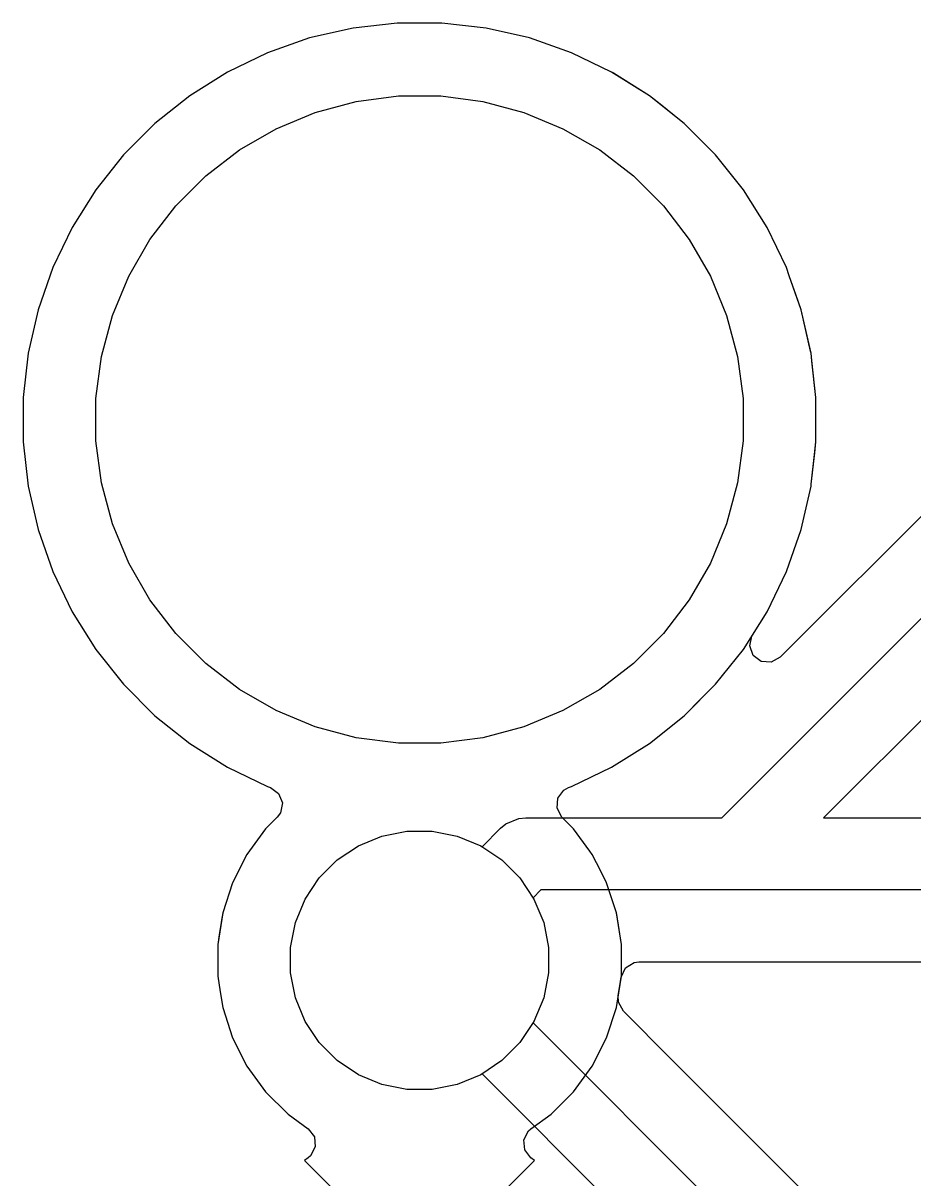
# Model space of a CAD drawing. Header units: inches. Extents: x 6.55 to 9.8, y -8.74 to -3.15.
# Drawn here: x 7.3937 to 7.637, y -8.14 to -7.8243 of the extents above; entities that cross this region are included whole.
import ezdxf

# ---------------------------------------------------------------- set-up
doc = ezdxf.new("R2010")
doc.units = ezdxf.units.IN
doc.header["$MEASUREMENT"] = 0
doc.layers.add('Edge.Cuts', color=254, linetype='CONTINUOUS', true_color=0xd0d2cd)

msp = doc.modelspace()

# ---------------------------------------------------------------- linework, layer by layer
at = {"layer": 'Edge.Cuts', "linetype": 'CONTINUOUS'}
for p, q in [((7.49588, -7.82433), (7.4838, -7.82569)), ((7.49588, -7.82433), (7.4838, -7.82569)), ((7.49588, -7.82433), (7.4838, -7.82569)), ((7.49588, -7.82433), (7.4838, -7.82569)), ((7.50805, -7.82433), (7.49588, -7.82433)), ((7.49588, -7.82433), (7.49588, -7.82433)), ((7.50805, -7.82433), (7.49588, -7.82433)), ((7.49588, -7.82433), (7.49588, -7.82433)), ((7.50805, -7.82433), (7.49588, -7.82433)), ((7.49588, -7.82433), (7.49588, -7.82433)), ((7.50805, -7.82433), (7.49588, -7.82433)), ((7.49588, -7.82433), (7.49588, -7.82433)), ((7.52013, -7.82569), (7.50805, -7.82433)), ((7.50805, -7.82433), (7.50805, -7.82433)), ((7.52013, -7.82569), (7.50805, -7.82433)), ((7.50805, -7.82433), (7.50805, -7.82433)), ((7.52013, -7.82569), (7.50805, -7.82433)), ((7.50805, -7.82433), (7.50805, -7.82433)), ((7.52013, -7.82569), (7.50805, -7.82433)), ((7.50805, -7.82433), (7.50805, -7.82433)), ((7.4838, -7.82569), (7.47194, -7.82839)), ((7.4838, -7.82569), (7.47194, -7.82839)), ((7.4838, -7.82569), (7.47194, -7.82839)), ((7.4838, -7.82569), (7.47194, -7.82839)), ((7.4838, -7.82569), (7.4838, -7.82569)), ((7.4838, -7.82569), (7.4838, -7.82569)), ((7.4838, -7.82569), (7.4838, -7.82569)), ((7.4838, -7.82569), (7.4838, -7.82569)), ((7.53199, -7.82839), (7.52013, -7.82569)), ((7.52013, -7.82569), (7.52013, -7.82569)), ((7.53199, -7.82839), (7.52013, -7.82569)), ((7.52013, -7.82569), (7.52013, -7.82569)), ((7.53199, -7.82839), (7.52013, -7.82569)), ((7.52013, -7.82569), (7.52013, -7.82569)), ((7.53199, -7.82839), (7.52013, -7.82569)), ((7.52013, -7.82569), (7.52013, -7.82569)), ((7.47194, -7.82839), (7.46046, -7.83241)), ((7.47194, -7.82839), (7.46046, -7.83241)), ((7.47194, -7.82839), (7.46046, -7.83241)), ((7.47194, -7.82839), (7.46046, -7.83241)), ((7.47194, -7.82839), (7.47194, -7.82839)), ((7.47194, -7.82839), (7.47194, -7.82839)), ((7.47194, -7.82839), (7.47194, -7.82839)), ((7.47194, -7.82839), (7.47194, -7.82839)), ((7.54347, -7.83241), (7.53199, -7.82839)), ((7.53199, -7.82839), (7.53199, -7.82839)), ((7.54347, -7.83241), (7.53199, -7.82839)), ((7.53199, -7.82839), (7.53199, -7.82839)), ((7.54347, -7.83241), (7.53199, -7.82839)), ((7.53199, -7.82839), (7.53199, -7.82839)), ((7.54347, -7.83241), (7.53199, -7.82839)), ((7.53199, -7.82839), (7.53199, -7.82839)), ((7.46046, -7.83241), (7.4495, -7.83769)), ((7.46046, -7.83241), (7.4495, -7.83769)), ((7.46046, -7.83241), (7.4495, -7.83769)), ((7.46046, -7.83241), (7.4495, -7.83769)), ((7.46046, -7.83241), (7.46046, -7.83241)), ((7.46046, -7.83241), (7.46046, -7.83241)), ((7.46046, -7.83241), (7.46046, -7.83241)), ((7.46046, -7.83241), (7.46046, -7.83241)), ((7.55443, -7.83769), (7.54347, -7.83241)), ((7.54347, -7.83241), (7.54347, -7.83241)), ((7.55443, -7.83769), (7.54347, -7.83241)), ((7.54347, -7.83241), (7.54347, -7.83241)), ((7.55443, -7.83769), (7.54347, -7.83241)), ((7.54347, -7.83241), (7.54347, -7.83241)), ((7.55443, -7.83769), (7.54347, -7.83241)), ((7.54347, -7.83241), (7.54347, -7.83241)), ((7.4495, -7.83769), (7.4392, -7.84416)), ((7.4495, -7.83769), (7.4392, -7.84416)), ((7.4495, -7.83769), (7.4392, -7.84416)), ((7.4495, -7.83769), (7.4392, -7.84416)), ((7.56473, -7.84416), (7.55443, -7.83769)), ((7.55443, -7.83769), (7.55443, -7.83769)), ((7.56473, -7.84416), (7.55443, -7.83769)), ((7.55443, -7.83769), (7.55443, -7.83769)), ((7.55478, -7.83791), (7.55443, -7.83769)), ((7.55497, -7.83802), (7.55443, -7.83769)), ((7.56473, -7.84416), (7.55478, -7.83791)), ((7.56473, -7.84416), (7.55497, -7.83802)), ((7.4392, -7.84416), (7.42969, -7.85174)), ((7.4392, -7.84416), (7.42969, -7.85174)), ((7.4392, -7.84416), (7.42969, -7.85174)), ((7.4392, -7.84416), (7.42969, -7.85174)), ((7.47349, -7.84873), (7.48468, -7.84573)), ((7.47349, -7.84873), (7.48468, -7.84573)), ((7.47349, -7.84873), (7.48468, -7.84573)), ((7.47349, -7.84873), (7.48468, -7.84573)), ((7.48468, -7.84573), (7.49617, -7.84422)), ((7.48468, -7.84573), (7.49617, -7.84422)), ((7.48468, -7.84573), (7.49617, -7.84422)), ((7.48468, -7.84573), (7.49617, -7.84422)), ((7.49617, -7.84422), (7.50776, -7.84422)), ((7.49617, -7.84422), (7.50776, -7.84422)), ((7.49617, -7.84422), (7.50776, -7.84422)), ((7.49617, -7.84422), (7.50776, -7.84422)), ((7.50776, -7.84422), (7.51925, -7.84573)), ((7.50776, -7.84422), (7.51925, -7.84573)), ((7.50776, -7.84422), (7.51925, -7.84573)), ((7.50776, -7.84422), (7.51925, -7.84573)), ((7.51925, -7.84573), (7.53044, -7.84873)), ((7.51925, -7.84573), (7.53044, -7.84873)), ((7.51925, -7.84573), (7.53044, -7.84873)), ((7.51925, -7.84573), (7.53044, -7.84873)), ((7.56766, -7.84649), (7.56473, -7.84416)), ((7.57424, -7.85174), (7.56473, -7.84416)), ((7.57424, -7.85174), (7.56473, -7.84416)), ((7.56842, -7.8471), (7.56473, -7.84416)), ((7.57345, -7.85112), (7.56766, -7.84649)), ((7.46279, -7.85317), (7.47349, -7.84873)), ((7.46279, -7.85317), (7.47349, -7.84873)), ((7.46279, -7.85317), (7.47349, -7.84873)), ((7.46279, -7.85317), (7.47349, -7.84873)), ((7.53044, -7.84873), (7.54114, -7.85317)), ((7.53044, -7.84873), (7.54114, -7.85317)), ((7.53044, -7.84873), (7.54114, -7.85317)), ((7.53044, -7.84873), (7.54114, -7.85317)), ((7.57341, -7.85109), (7.56842, -7.8471)), ((7.42969, -7.85174), (7.42109, -7.86034)), ((7.42969, -7.85174), (7.42109, -7.86034)), ((7.42969, -7.85174), (7.42109, -7.86034)), ((7.42969, -7.85174), (7.42109, -7.86034)), ((7.57424, -7.85174), (7.57341, -7.85109)), ((7.57424, -7.85174), (7.57345, -7.85112)), ((7.58284, -7.86034), (7.57424, -7.85174)), ((7.58284, -7.86034), (7.57424, -7.85174)), ((7.58284, -7.86034), (7.57424, -7.85174)), ((7.58284, -7.86034), (7.57424, -7.85174)), ((7.45275, -7.85896), (7.46279, -7.85317)), ((7.45275, -7.85896), (7.46279, -7.85317)), ((7.45275, -7.85896), (7.46279, -7.85317)), ((7.45275, -7.85896), (7.46279, -7.85317)), ((7.54114, -7.85317), (7.55118, -7.85896)), ((7.54114, -7.85317), (7.55118, -7.85896)), ((7.54114, -7.85317), (7.55118, -7.85896)), ((7.54114, -7.85317), (7.55118, -7.85896)), ((7.44356, -7.86601), (7.45275, -7.85896)), ((7.44356, -7.86601), (7.45275, -7.85896)), ((7.44356, -7.86601), (7.45275, -7.85896)), ((7.44356, -7.86601), (7.45275, -7.85896)), ((7.55118, -7.85896), (7.56037, -7.86601)), ((7.55118, -7.85896), (7.56037, -7.86601)), ((7.55118, -7.85896), (7.56037, -7.86601)), ((7.55118, -7.85896), (7.56037, -7.86601)), ((7.42109, -7.86034), (7.41351, -7.86985)), ((7.42109, -7.86034), (7.41351, -7.86985)), ((7.42109, -7.86034), (7.41351, -7.86985)), ((7.42109, -7.86034), (7.41351, -7.86985)), ((7.59042, -7.86985), (7.58284, -7.86034)), ((7.58859, -7.86755), (7.58284, -7.86034)), ((7.59042, -7.86985), (7.58284, -7.86034)), ((7.59042, -7.86985), (7.58284, -7.86034)), ((7.43537, -7.87421), (7.44356, -7.86601)), ((7.43537, -7.87421), (7.44356, -7.86601)), ((7.43537, -7.87421), (7.44356, -7.86601)), ((7.43537, -7.87421), (7.44356, -7.86601)), ((7.56037, -7.86601), (7.56857, -7.87421)), ((7.56037, -7.86601), (7.56857, -7.87421)), ((7.56037, -7.86601), (7.56857, -7.87421)), ((7.56037, -7.86601), (7.56857, -7.87421)), ((7.59042, -7.86985), (7.58859, -7.86755)), ((7.41351, -7.86985), (7.40704, -7.88015)), ((7.41351, -7.86985), (7.40704, -7.88015)), ((7.41351, -7.86985), (7.40704, -7.88015)), ((7.41351, -7.86985), (7.40704, -7.88015)), ((7.59689, -7.88015), (7.59042, -7.86985)), ((7.59689, -7.88015), (7.59042, -7.86985)), ((7.59689, -7.88015), (7.59042, -7.86985)), ((7.59689, -7.88015), (7.59042, -7.86985)), ((7.42831, -7.8834), (7.43537, -7.87421)), ((7.42831, -7.8834), (7.43537, -7.87421)), ((7.42831, -7.8834), (7.43537, -7.87421)), ((7.42831, -7.8834), (7.43537, -7.87421)), ((7.56857, -7.87421), (7.57562, -7.8834)), ((7.56857, -7.87421), (7.57562, -7.8834)), ((7.56857, -7.87421), (7.57562, -7.8834)), ((7.56857, -7.87421), (7.57562, -7.8834)), ((7.40704, -7.88015), (7.40176, -7.89111)), ((7.40704, -7.88015), (7.40176, -7.89111)), ((7.40704, -7.88015), (7.40176, -7.89111)), ((7.40704, -7.88015), (7.40176, -7.89111)), ((7.60217, -7.89111), (7.59689, -7.88015)), ((7.60217, -7.89111), (7.59689, -7.88015)), ((7.60217, -7.89111), (7.59689, -7.88015)), ((7.60217, -7.89111), (7.59689, -7.88015)), ((7.42252, -7.89343), (7.42831, -7.8834)), ((7.42252, -7.89343), (7.42831, -7.8834)), ((7.42252, -7.89343), (7.42831, -7.8834)), ((7.42252, -7.89343), (7.42831, -7.8834)), ((7.57562, -7.8834), (7.58141, -7.89343)), ((7.57562, -7.8834), (7.58141, -7.89343)), ((7.57562, -7.8834), (7.58141, -7.89343)), ((7.57562, -7.8834), (7.58141, -7.89343)), ((7.40176, -7.89111), (7.39775, -7.90259)), ((7.40176, -7.89111), (7.39775, -7.90259)), ((7.40176, -7.89111), (7.39775, -7.90259)), ((7.40176, -7.89111), (7.39775, -7.90259)), ((7.40176, -7.89111), (7.40176, -7.89111)), ((7.40176, -7.89111), (7.40176, -7.89111)), ((7.40176, -7.89111), (7.40176, -7.89111)), ((7.40176, -7.89111), (7.40176, -7.89111)), ((7.41808, -7.90414), (7.42252, -7.89343)), ((7.41808, -7.90414), (7.42252, -7.89343)), ((7.41808, -7.90414), (7.42252, -7.89343)), ((7.41808, -7.90414), (7.42252, -7.89343)), ((7.58141, -7.89343), (7.58585, -7.90414)), ((7.58141, -7.89343), (7.58585, -7.90414)), ((7.58141, -7.89343), (7.58585, -7.90414)), ((7.58141, -7.89343), (7.58585, -7.90414)), ((7.60293, -7.8933), (7.60217, -7.89111)), ((7.60293, -7.8933), (7.60217, -7.89111)), ((7.60293, -7.8933), (7.60217, -7.89111)), ((7.60293, -7.8933), (7.60217, -7.89111)), ((7.60474, -7.89846), (7.60293, -7.8933)), ((7.60618, -7.90259), (7.60293, -7.8933)), ((7.60618, -7.90259), (7.60293, -7.8933)), ((7.60618, -7.90259), (7.60293, -7.8933)), ((7.60618, -7.90259), (7.60474, -7.89846)), ((7.39775, -7.90259), (7.39504, -7.91445)), ((7.39775, -7.90259), (7.39504, -7.91445)), ((7.39775, -7.90259), (7.39504, -7.91445)), ((7.39775, -7.90259), (7.39504, -7.91445)), ((7.39775, -7.90259), (7.39775, -7.90259)), ((7.39775, -7.90259), (7.39775, -7.90259)), ((7.39775, -7.90259), (7.39775, -7.90259)), ((7.39775, -7.90259), (7.39775, -7.90259)), ((7.60878, -7.91396), (7.60618, -7.90259)), ((7.60794, -7.91028), (7.60618, -7.90259)), ((7.60618, -7.90259), (7.60618, -7.90259)), ((7.60889, -7.91445), (7.60618, -7.90259)), ((7.60618, -7.90259), (7.60618, -7.90259)), ((7.60889, -7.91445), (7.60618, -7.90259)), ((7.60618, -7.90259), (7.60618, -7.90259)), ((7.41508, -7.91533), (7.41808, -7.90414)), ((7.41508, -7.91533), (7.41808, -7.90414)), ((7.41508, -7.91533), (7.41808, -7.90414)), ((7.41508, -7.91533), (7.41808, -7.90414)), ((7.58585, -7.90414), (7.58885, -7.91533)), ((7.58585, -7.90414), (7.58885, -7.91533)), ((7.58585, -7.90414), (7.58885, -7.91533)), ((7.58585, -7.90414), (7.58885, -7.91533)), ((7.60813, -7.91113), (7.60794, -7.91028)), ((7.60889, -7.91445), (7.60813, -7.91113)), ((7.39504, -7.91445), (7.39368, -7.92653)), ((7.39504, -7.91445), (7.39368, -7.92653)), ((7.39504, -7.91445), (7.39368, -7.92653)), ((7.39504, -7.91445), (7.39368, -7.92653)), ((7.39504, -7.91445), (7.39504, -7.91445)), ((7.39504, -7.91445), (7.39504, -7.91445)), ((7.39504, -7.91445), (7.39504, -7.91445)), ((7.39504, -7.91445), (7.39504, -7.91445)), ((7.41357, -7.92682), (7.41508, -7.91533)), ((7.41357, -7.92682), (7.41508, -7.91533)), ((7.41357, -7.92682), (7.41508, -7.91533)), ((7.41357, -7.92682), (7.41508, -7.91533)), ((7.58885, -7.91533), (7.59036, -7.92682)), ((7.58885, -7.91533), (7.59036, -7.92682)), ((7.58885, -7.91533), (7.59036, -7.92682)), ((7.58885, -7.91533), (7.59036, -7.92682)), ((7.60889, -7.91445), (7.60878, -7.91396)), ((7.60914, -7.91663), (7.60889, -7.91445)), ((7.60889, -7.91445), (7.60889, -7.91445)), ((7.60914, -7.91663), (7.60889, -7.91445)), ((7.60889, -7.91445), (7.60889, -7.91445)), ((7.60912, -7.91649), (7.60889, -7.91445)), ((7.60889, -7.91445), (7.60889, -7.91445)), ((7.60914, -7.91663), (7.60889, -7.91445)), ((7.60889, -7.91445), (7.60889, -7.91445)), ((7.61025, -7.92653), (7.60912, -7.91649)), ((7.61025, -7.92653), (7.60914, -7.91663)), ((7.61025, -7.92653), (7.60914, -7.91663)), ((7.61025, -7.92653), (7.60914, -7.91663)), ((7.39368, -7.92653), (7.39368, -7.93869)), ((7.39368, -7.92653), (7.39368, -7.93869)), ((7.39368, -7.92653), (7.39368, -7.93869)), ((7.39368, -7.92653), (7.39368, -7.93869)), ((7.41357, -7.93841), (7.41357, -7.92682)), ((7.41357, -7.93841), (7.41357, -7.92682)), ((7.41357, -7.93841), (7.41357, -7.92682)), ((7.41357, -7.93841), (7.41357, -7.92682)), ((7.59036, -7.92682), (7.59036, -7.93841)), ((7.59036, -7.92682), (7.59036, -7.93841)), ((7.59036, -7.92682), (7.59036, -7.93841)), ((7.59036, -7.92682), (7.59036, -7.93841)), ((7.61025, -7.93869), (7.61025, -7.92653)), ((7.61025, -7.93869), (7.61025, -7.92653)), ((7.61025, -7.93869), (7.61025, -7.92653)), ((7.61025, -7.93869), (7.61025, -7.92653)), ((7.39368, -7.93869), (7.39504, -7.95078)), ((7.39368, -7.93869), (7.39504, -7.95078)), ((7.39368, -7.93869), (7.39504, -7.95078)), ((7.39368, -7.93869), (7.39504, -7.95078)), ((7.41508, -7.94989), (7.41357, -7.93841)), ((7.41508, -7.94989), (7.41357, -7.93841)), ((7.41508, -7.94989), (7.41357, -7.93841)), ((7.41508, -7.94989), (7.41357, -7.93841)), ((7.59036, -7.93841), (7.58885, -7.94989)), ((7.59036, -7.93841), (7.58885, -7.94989)), ((7.59036, -7.93841), (7.58885, -7.94989)), ((7.59036, -7.93841), (7.58885, -7.94989)), ((7.60987, -7.94212), (7.61025, -7.93869)), ((7.60992, -7.94167), (7.61025, -7.93869)), ((7.60992, -7.94167), (7.61025, -7.93869)), ((7.60993, -7.94156), (7.61025, -7.93869)), ((7.60895, -7.95028), (7.60993, -7.94156)), ((7.60895, -7.95028), (7.60992, -7.94167)), ((7.60895, -7.95028), (7.60992, -7.94167)), ((7.60895, -7.95028), (7.60987, -7.94212)), ((7.39504, -7.95078), (7.39504, -7.95078)), ((7.39504, -7.95078), (7.39775, -7.96264)), ((7.39504, -7.95078), (7.39504, -7.95078)), ((7.39504, -7.95078), (7.39775, -7.96264)), ((7.39504, -7.95078), (7.39504, -7.95078)), ((7.39504, -7.95078), (7.39775, -7.96264)), ((7.39504, -7.95078), (7.39504, -7.95078)), ((7.39504, -7.95078), (7.39775, -7.96264)), ((7.41808, -7.96109), (7.41508, -7.94989)), ((7.41808, -7.96109), (7.41508, -7.94989)), ((7.41808, -7.96109), (7.41508, -7.94989)), ((7.41808, -7.96109), (7.41508, -7.94989)), ((7.58885, -7.94989), (7.58585, -7.96109)), ((7.58885, -7.94989), (7.58585, -7.96109)), ((7.58885, -7.94989), (7.58585, -7.96109)), ((7.58885, -7.94989), (7.58585, -7.96109)), ((7.60618, -7.96264), (7.60889, -7.95078)), ((7.60618, -7.96264), (7.60889, -7.95078)), ((7.60618, -7.96264), (7.60889, -7.95078)), ((7.60618, -7.96264), (7.60889, -7.95078)), ((7.60889, -7.95078), (7.60895, -7.95028)), ((7.60889, -7.95078), (7.60895, -7.95028)), ((7.60889, -7.95078), (7.60895, -7.95028)), ((7.60889, -7.95078), (7.60895, -7.95028)), ((7.64455, -7.95343), (7.60046, -7.99752)), ((7.39775, -7.96264), (7.39775, -7.96264)), ((7.39775, -7.96264), (7.40176, -7.97412)), ((7.39775, -7.96264), (7.39775, -7.96264)), ((7.39775, -7.96264), (7.40176, -7.97412)), ((7.39775, -7.96264), (7.39775, -7.96264)), ((7.39775, -7.96264), (7.40176, -7.97412)), ((7.39775, -7.96264), (7.39775, -7.96264)), ((7.39775, -7.96264), (7.40176, -7.97412)), ((7.42252, -7.97179), (7.41808, -7.96109)), ((7.42252, -7.97179), (7.41808, -7.96109)), ((7.42252, -7.97179), (7.41808, -7.96109)), ((7.42252, -7.97179), (7.41808, -7.96109)), ((7.58585, -7.96109), (7.58141, -7.97179)), ((7.58585, -7.96109), (7.58141, -7.97179)), ((7.58585, -7.96109), (7.58141, -7.97179)), ((7.58585, -7.96109), (7.58141, -7.97179)), ((7.60217, -7.97412), (7.60618, -7.96264)), ((7.60217, -7.97412), (7.60618, -7.96264)), ((7.60217, -7.97412), (7.60618, -7.96264)), ((7.60217, -7.97412), (7.60618, -7.96264)), ((7.58451, -8.04134), (7.65643, -7.96942)), ((7.42831, -7.98183), (7.42252, -7.97179)), ((7.42831, -7.98183), (7.42252, -7.97179)), ((7.42831, -7.98183), (7.42252, -7.97179)), ((7.42831, -7.98183), (7.42252, -7.97179)), ((7.58141, -7.97179), (7.57562, -7.98183)), ((7.58141, -7.97179), (7.57562, -7.98183)), ((7.58141, -7.97179), (7.57562, -7.98183)), ((7.58141, -7.97179), (7.57562, -7.98183)), ((7.40176, -7.97412), (7.40176, -7.97412)), ((7.40176, -7.97412), (7.40704, -7.98508)), ((7.40176, -7.97412), (7.40176, -7.97412)), ((7.40176, -7.97412), (7.40704, -7.98508)), ((7.40176, -7.97412), (7.40176, -7.97412)), ((7.40176, -7.97412), (7.40704, -7.98508)), ((7.40176, -7.97412), (7.40176, -7.97412)), ((7.40176, -7.97412), (7.40704, -7.98508)), ((7.59689, -7.98508), (7.60217, -7.97412)), ((7.59689, -7.98508), (7.60217, -7.97412)), ((7.59689, -7.98508), (7.60217, -7.97412)), ((7.59689, -7.98508), (7.60217, -7.97412)), ((7.43537, -7.99102), (7.42831, -7.98183)), ((7.43537, -7.99102), (7.42831, -7.98183)), ((7.43537, -7.99102), (7.42831, -7.98183)), ((7.43537, -7.99102), (7.42831, -7.98183)), ((7.57562, -7.98183), (7.56857, -7.99102)), ((7.57562, -7.98183), (7.56857, -7.99102)), ((7.57562, -7.98183), (7.56857, -7.99102)), ((7.57562, -7.98183), (7.56857, -7.99102)), ((7.40704, -7.98508), (7.40704, -7.98508)), ((7.40704, -7.98508), (7.41351, -7.99537)), ((7.40704, -7.98508), (7.40704, -7.98508)), ((7.40704, -7.98508), (7.41351, -7.99537)), ((7.40704, -7.98508), (7.40704, -7.98508)), ((7.40704, -7.98508), (7.41351, -7.99537)), ((7.40704, -7.98508), (7.40704, -7.98508)), ((7.40704, -7.98508), (7.41351, -7.99537)), ((7.59042, -7.99537), (7.59689, -7.98508)), ((7.59042, -7.99537), (7.59689, -7.98508)), ((7.59042, -7.99537), (7.59689, -7.98508)), ((7.59287, -7.99147), (7.59689, -7.98508)), ((7.66746, -7.98622), (7.61234, -8.04134)), ((7.44356, -7.99921), (7.43537, -7.99102)), ((7.44356, -7.99921), (7.43537, -7.99102)), ((7.44356, -7.99921), (7.43537, -7.99102)), ((7.44356, -7.99921), (7.43537, -7.99102)), ((7.56857, -7.99102), (7.56037, -7.99921)), ((7.56857, -7.99102), (7.56037, -7.99921)), ((7.56857, -7.99102), (7.56037, -7.99921)), ((7.56857, -7.99102), (7.56037, -7.99921)), ((7.59214, -7.99442), (7.59272, -7.99173)), ((7.59272, -7.99173), (7.59287, -7.99147)), ((7.5931, -7.99699), (7.59214, -7.99442)), ((7.41351, -7.99537), (7.42109, -8.00488)), ((7.41351, -7.99537), (7.42109, -8.00488)), ((7.41351, -7.99537), (7.42109, -8.00488)), ((7.41351, -7.99537), (7.42109, -8.00488)), ((7.58284, -8.00488), (7.59042, -7.99537)), ((7.58284, -8.00488), (7.59042, -7.99537)), ((7.58284, -8.00488), (7.59042, -7.99537)), ((7.5953, -7.99864), (7.5931, -7.99699)), ((7.60046, -7.99752), (7.59804, -7.99884)), ((7.45275, -8.00627), (7.44356, -7.99921)), ((7.45275, -8.00627), (7.44356, -7.99921)), ((7.45275, -8.00627), (7.44356, -7.99921)), ((7.45275, -8.00627), (7.44356, -7.99921)), ((7.56037, -7.99921), (7.55118, -8.00627)), ((7.56037, -7.99921), (7.55118, -8.00627)), ((7.56037, -7.99921), (7.55118, -8.00627)), ((7.56037, -7.99921), (7.55118, -8.00627)), ((7.59804, -7.99884), (7.5953, -7.99864)), ((7.42109, -8.00488), (7.42969, -8.01348)), ((7.42109, -8.00488), (7.42969, -8.01348)), ((7.42109, -8.00488), (7.42969, -8.01348)), ((7.42109, -8.00488), (7.42969, -8.01348)), ((7.46279, -8.01206), (7.45275, -8.00627)), ((7.46279, -8.01206), (7.45275, -8.00627)), ((7.46279, -8.01206), (7.45275, -8.00627)), ((7.46279, -8.01206), (7.45275, -8.00627)), ((7.55118, -8.00627), (7.54114, -8.01206)), ((7.55118, -8.00627), (7.54114, -8.01206)), ((7.55118, -8.00627), (7.54114, -8.01206)), ((7.55118, -8.00627), (7.54114, -8.01206)), ((7.57424, -8.01348), (7.58284, -8.00488)), ((7.57424, -8.01348), (7.58284, -8.00488)), ((7.57901, -8.00871), (7.58284, -8.00488)), ((7.57424, -8.01348), (7.57901, -8.00871)), ((7.42969, -8.01348), (7.4392, -8.02107)), ((7.42969, -8.01348), (7.4392, -8.02107)), ((7.42969, -8.01348), (7.4392, -8.02107)), ((7.42969, -8.01348), (7.4392, -8.02107)), ((7.47349, -8.01649), (7.46279, -8.01206)), ((7.47349, -8.01649), (7.46279, -8.01206)), ((7.47349, -8.01649), (7.46279, -8.01206)), ((7.47349, -8.01649), (7.46279, -8.01206)), ((7.54114, -8.01206), (7.53044, -8.01649)), ((7.54114, -8.01206), (7.53044, -8.01649)), ((7.54114, -8.01206), (7.53044, -8.01649)), ((7.54114, -8.01206), (7.53044, -8.01649)), ((7.56473, -8.02107), (7.57424, -8.01348)), ((7.56473, -8.02107), (7.57424, -8.01348)), ((7.56473, -8.02107), (7.57424, -8.01348)), ((7.48468, -8.01949), (7.47349, -8.01649)), ((7.48468, -8.01949), (7.47349, -8.01649)), ((7.48468, -8.01949), (7.47349, -8.01649)), ((7.48468, -8.01949), (7.47349, -8.01649)), ((7.53044, -8.01649), (7.51925, -8.01949)), ((7.53044, -8.01649), (7.51925, -8.01949)), ((7.53044, -8.01649), (7.51925, -8.01949)), ((7.53044, -8.01649), (7.51925, -8.01949)), ((7.49617, -8.02101), (7.48468, -8.01949)), ((7.49617, -8.02101), (7.48468, -8.01949)), ((7.49617, -8.02101), (7.48468, -8.01949)), ((7.49617, -8.02101), (7.48468, -8.01949)), ((7.51925, -8.01949), (7.50776, -8.02101)), ((7.51925, -8.01949), (7.50776, -8.02101)), ((7.51925, -8.01949), (7.50776, -8.02101)), ((7.51925, -8.01949), (7.50776, -8.02101)), ((7.4392, -8.02107), (7.4495, -8.02754)), ((7.4392, -8.02107), (7.4495, -8.02754)), ((7.4392, -8.02107), (7.4495, -8.02754)), ((7.4392, -8.02107), (7.4495, -8.02754)), ((7.50776, -8.02101), (7.49617, -8.02101)), ((7.50776, -8.02101), (7.49617, -8.02101)), ((7.50776, -8.02101), (7.49617, -8.02101)), ((7.50776, -8.02101), (7.49617, -8.02101)), ((7.55443, -8.02754), (7.56473, -8.02107)), ((7.55443, -8.02754), (7.56473, -8.02107)), ((7.55443, -8.02754), (7.56473, -8.02107)), ((7.4495, -8.02754), (7.46046, -8.03281)), ((7.4495, -8.02754), (7.46046, -8.03281)), ((7.4495, -8.02754), (7.46046, -8.03281)), ((7.4495, -8.02754), (7.46046, -8.03281)), ((7.54347, -8.03281), (7.55443, -8.02754)), ((7.54347, -8.03281), (7.55443, -8.02754)), ((7.54347, -8.03281), (7.55443, -8.02754)), ((7.46046, -8.03281), (7.46125, -8.03309)), ((7.46046, -8.03281), (7.46125, -8.03309)), ((7.46046, -8.03281), (7.46125, -8.03309)), ((7.46046, -8.03281), (7.46125, -8.03309)), ((7.54268, -8.03309), (7.54347, -8.03281)), ((7.54268, -8.03309), (7.54347, -8.03281)), ((7.54268, -8.03309), (7.54347, -8.03281)), ((7.46125, -8.03309), (7.46348, -8.03469)), ((7.46125, -8.03309), (7.46125, -8.03309)), ((7.46125, -8.03309), (7.46348, -8.03469)), ((7.46125, -8.03309), (7.46125, -8.03309)), ((7.46125, -8.03309), (7.46348, -8.03469)), ((7.46125, -8.03309), (7.46125, -8.03309)), ((7.46125, -8.03309), (7.46348, -8.03469)), ((7.46348, -8.03469), (7.4645, -8.03725)), ((7.46348, -8.03469), (7.4645, -8.03725)), ((7.46348, -8.03469), (7.4645, -8.03725)), ((7.46348, -8.03469), (7.4645, -8.03725)), ((7.53952, -8.03874), (7.53972, -8.03599)), ((7.53952, -8.03874), (7.53972, -8.03599)), ((7.53952, -8.03874), (7.53972, -8.03599)), ((7.53972, -8.03599), (7.54137, -8.03379)), ((7.53972, -8.03599), (7.54137, -8.03379)), ((7.53972, -8.03599), (7.54137, -8.03379)), ((7.54137, -8.03379), (7.54268, -8.03309)), ((7.54137, -8.03379), (7.54268, -8.03309)), ((7.54137, -8.03379), (7.54268, -8.03309)), ((7.4645, -8.03725), (7.46397, -8.03995)), ((7.4645, -8.03725), (7.46397, -8.03995)), ((7.4645, -8.03725), (7.46397, -8.03995)), ((7.4645, -8.03725), (7.46397, -8.03995)), ((7.54084, -8.04115), (7.53952, -8.03874)), ((7.54084, -8.04115), (7.53952, -8.03874)), ((7.54084, -8.04115), (7.53952, -8.03874)), ((7.46309, -8.04115), (7.45991, -8.04433)), ((7.46309, -8.04115), (7.45991, -8.04433)), ((7.46309, -8.04115), (7.45991, -8.04433)), ((7.46309, -8.04115), (7.45991, -8.04433)), ((7.46397, -8.03995), (7.46309, -8.04115)), ((7.46397, -8.03995), (7.46309, -8.04115)), ((7.46397, -8.03995), (7.46309, -8.04115)), ((7.46397, -8.03995), (7.46309, -8.04115)), ((7.52557, -8.043), (7.52911, -8.04153)), ((7.52911, -8.04153), (7.53103, -8.04134)), ((7.53103, -8.04134), (7.58451, -8.04134)), ((7.54402, -8.04433), (7.54084, -8.04115)), ((7.54402, -8.04433), (7.54084, -8.04115)), ((7.54402, -8.04433), (7.54084, -8.04115)), ((7.61234, -8.04134), (7.71072, -8.04134)), ((7.45991, -8.04433), (7.45481, -8.05135)), ((7.45991, -8.04433), (7.45481, -8.05135)), ((7.45991, -8.04433), (7.45481, -8.05135)), ((7.45991, -8.04433), (7.45481, -8.05135)), ((7.49168, -8.04634), (7.49849, -8.04499)), ((7.49168, -8.04634), (7.49849, -8.04499)), ((7.49168, -8.04634), (7.49849, -8.04499)), ((7.49168, -8.04634), (7.49849, -8.04499)), ((7.49849, -8.04499), (7.50544, -8.04499)), ((7.49849, -8.04499), (7.50544, -8.04499)), ((7.49849, -8.04499), (7.50544, -8.04499)), ((7.49849, -8.04499), (7.50544, -8.04499)), ((7.50544, -8.04499), (7.51225, -8.04634)), ((7.50544, -8.04499), (7.51225, -8.04634)), ((7.50544, -8.04499), (7.51225, -8.04634)), ((7.50544, -8.04499), (7.51225, -8.04634)), ((7.51904, -8.04925), (7.52408, -8.04422)), ((7.52408, -8.04422), (7.52557, -8.043)), ((7.52557, -8.043), (7.52557, -8.043)), ((7.54847, -8.05045), (7.54402, -8.04433)), ((7.54402, -8.04433), (7.54402, -8.04433)), ((7.54847, -8.05045), (7.54402, -8.04433)), ((7.54402, -8.04433), (7.54402, -8.04433)), ((7.54847, -8.05045), (7.54402, -8.04433)), ((7.54402, -8.04433), (7.54402, -8.04433)), ((7.48526, -8.049), (7.49168, -8.04634)), ((7.48526, -8.049), (7.49168, -8.04634)), ((7.48526, -8.049), (7.49168, -8.04634)), ((7.48526, -8.049), (7.49168, -8.04634)), ((7.51225, -8.04634), (7.51867, -8.049)), ((7.51225, -8.04634), (7.51867, -8.049)), ((7.51225, -8.04634), (7.51867, -8.049)), ((7.51225, -8.04634), (7.51867, -8.049)), ((7.45481, -8.05135), (7.45087, -8.05909)), ((7.45481, -8.05135), (7.45087, -8.05909)), ((7.45481, -8.05135), (7.45087, -8.05909)), ((7.45481, -8.05135), (7.45087, -8.05909)), ((7.47949, -8.05286), (7.48526, -8.049)), ((7.47949, -8.05286), (7.48526, -8.049)), ((7.47949, -8.05286), (7.48526, -8.049)), ((7.47949, -8.05286), (7.48526, -8.049)), ((7.51867, -8.049), (7.51904, -8.04925)), ((7.51867, -8.049), (7.52444, -8.05286)), ((7.51867, -8.049), (7.52444, -8.05286)), ((7.51867, -8.049), (7.52444, -8.05286)), ((7.54912, -8.05135), (7.54847, -8.05045)), ((7.54912, -8.05135), (7.54847, -8.05045)), ((7.54912, -8.05135), (7.54847, -8.05045)), ((7.55146, -8.05594), (7.54912, -8.05135)), ((7.55146, -8.05594), (7.54912, -8.05135)), ((7.55146, -8.05594), (7.54912, -8.05135)), ((7.47458, -8.05777), (7.47949, -8.05286)), ((7.47458, -8.05777), (7.47949, -8.05286)), ((7.47458, -8.05777), (7.47949, -8.05286)), ((7.47458, -8.05777), (7.47949, -8.05286)), ((7.52444, -8.05286), (7.52936, -8.05777)), ((7.52444, -8.05286), (7.52936, -8.05777)), ((7.52444, -8.05286), (7.52936, -8.05777)), ((7.47072, -8.06355), (7.47458, -8.05777)), ((7.47072, -8.06355), (7.47458, -8.05777)), ((7.47072, -8.06355), (7.47458, -8.05777)), ((7.47072, -8.06355), (7.47458, -8.05777)), ((7.52936, -8.05777), (7.53321, -8.06355)), ((7.52936, -8.05777), (7.53321, -8.06355)), ((7.52936, -8.05777), (7.53321, -8.06355)), ((7.55306, -8.05909), (7.55146, -8.05594)), ((7.55306, -8.05909), (7.55146, -8.05594)), ((7.55306, -8.05909), (7.55146, -8.05594)), ((7.45087, -8.05909), (7.44819, -8.06734)), ((7.45087, -8.05909), (7.44819, -8.06734)), ((7.45087, -8.05909), (7.44819, -8.06734)), ((7.45087, -8.05909), (7.44819, -8.06734)), ((7.45087, -8.05909), (7.45087, -8.05909)), ((7.45087, -8.05909), (7.45087, -8.05909)), ((7.45087, -8.05909), (7.45087, -8.05909)), ((7.45087, -8.05909), (7.45087, -8.05909)), ((7.53511, -8.06102), (7.53296, -8.06317)), ((7.58858, -8.06102), (7.53511, -8.06102)), ((7.55575, -8.06734), (7.55306, -8.05909)), ((7.55306, -8.05909), (7.55306, -8.05909)), ((7.55575, -8.06734), (7.55306, -8.05909)), ((7.55306, -8.05909), (7.55306, -8.05909)), ((7.55306, -8.05909), (7.55306, -8.05909)), ((7.55502, -8.06509), (7.55306, -8.05909)), ((7.71072, -8.06102), (7.58858, -8.06102)), ((7.46806, -8.06996), (7.47072, -8.06355)), ((7.46806, -8.06996), (7.47072, -8.06355)), ((7.46806, -8.06996), (7.47072, -8.06355)), ((7.46806, -8.06996), (7.47072, -8.06355)), ((7.53296, -8.06317), (7.53321, -8.06355)), ((7.53321, -8.06355), (7.53587, -8.06996)), ((7.53321, -8.06355), (7.53587, -8.06996)), ((7.53321, -8.06355), (7.53587, -8.06996)), ((7.53321, -8.06355), (7.53587, -8.06996)), ((7.44819, -8.06734), (7.44683, -8.07591)), ((7.44819, -8.06734), (7.44713, -8.07397)), ((7.44819, -8.06734), (7.44734, -8.07269)), ((7.44819, -8.06734), (7.44796, -8.06875)), ((7.44819, -8.06734), (7.44819, -8.06734)), ((7.55575, -8.06734), (7.55502, -8.06509)), ((7.55581, -8.06776), (7.55575, -8.06734)), ((7.5571, -8.07591), (7.55575, -8.06734)), ((7.55581, -8.06776), (7.55575, -8.06734)), ((7.44796, -8.06875), (7.44683, -8.07591)), ((7.4667, -8.07678), (7.46806, -8.06996)), ((7.4667, -8.07678), (7.46806, -8.06996)), ((7.4667, -8.07678), (7.46806, -8.06996)), ((7.4667, -8.07678), (7.46806, -8.06996)), ((7.53587, -8.06996), (7.53723, -8.07678)), ((7.53587, -8.06996), (7.53723, -8.07678)), ((7.53587, -8.06996), (7.53723, -8.07678)), ((7.53587, -8.06996), (7.53723, -8.07678)), ((7.5571, -8.07591), (7.55581, -8.06776)), ((7.5571, -8.07591), (7.55581, -8.06776)), ((7.44734, -8.07269), (7.44683, -8.07591)), ((7.44713, -8.07397), (7.44683, -8.07591)), ((7.44683, -8.07591), (7.44683, -8.08459)), ((7.44683, -8.07591), (7.44683, -8.08459)), ((7.44683, -8.07591), (7.44683, -8.08459)), ((7.44683, -8.07591), (7.44683, -8.08459)), ((7.4667, -8.08372), (7.4667, -8.07678)), ((7.4667, -8.08372), (7.4667, -8.07678)), ((7.4667, -8.08372), (7.4667, -8.07678)), ((7.4667, -8.08372), (7.4667, -8.07678)), ((7.53723, -8.07678), (7.53723, -8.08372)), ((7.53723, -8.07678), (7.53723, -8.08372)), ((7.53723, -8.07678), (7.53723, -8.08372)), ((7.53723, -8.07678), (7.53723, -8.08372)), ((7.5571, -8.08459), (7.5571, -8.07591)), ((7.5571, -8.08459), (7.5571, -8.07591)), ((7.5571, -8.08459), (7.5571, -8.07591)), ((7.55706, -8.08485), (7.55824, -8.08236)), ((7.55824, -8.08236), (7.56058, -8.08091)), ((7.56058, -8.08091), (7.56188, -8.08073)), ((7.56188, -8.08073), (7.58567, -8.08073)), ((7.58567, -8.08073), (7.58567, -8.08073)), ((7.58567, -8.08073), (7.59149, -8.08073)), ((7.59149, -8.08073), (7.70394, -8.08073)), ((7.44683, -8.08459), (7.44751, -8.08888)), ((7.44683, -8.08459), (7.44751, -8.08888)), ((7.44683, -8.08459), (7.44751, -8.08888)), ((7.44683, -8.08459), (7.44751, -8.08888)), ((7.46806, -8.09054), (7.4667, -8.08372)), ((7.46806, -8.09054), (7.4667, -8.08372)), ((7.46806, -8.09054), (7.4667, -8.08372)), ((7.46806, -8.09054), (7.4667, -8.08372)), ((7.53723, -8.08372), (7.53587, -8.09054)), ((7.53723, -8.08372), (7.53587, -8.09054)), ((7.53723, -8.08372), (7.53587, -8.09054)), ((7.53723, -8.08372), (7.53587, -8.09054)), ((7.55575, -8.09316), (7.5571, -8.08459)), ((7.55575, -8.09316), (7.5571, -8.08459)), ((7.55575, -8.09316), (7.55706, -8.08485)), ((7.55626, -8.08991), (7.5571, -8.08459)), ((7.44751, -8.08888), (7.44819, -8.09316)), ((7.44751, -8.08888), (7.44819, -8.09316)), ((7.44751, -8.08888), (7.44819, -8.09316)), ((7.44751, -8.08888), (7.44819, -8.09316)), ((7.47072, -8.09695), (7.46806, -8.09054)), ((7.47072, -8.09695), (7.46806, -8.09054)), ((7.47072, -8.09695), (7.46806, -8.09054)), ((7.47072, -8.09695), (7.46806, -8.09054)), ((7.53587, -8.09054), (7.53321, -8.09695)), ((7.53587, -8.09054), (7.53321, -8.09695)), ((7.53587, -8.09054), (7.53321, -8.09695)), ((7.53587, -8.09054), (7.53321, -8.09695)), ((7.55631, -8.09171), (7.55626, -8.08991)), ((7.55763, -8.09413), (7.55631, -8.09171)), ((7.44819, -8.09316), (7.45087, -8.10142)), ((7.44819, -8.09316), (7.45087, -8.10142)), ((7.44819, -8.09316), (7.45087, -8.10142)), ((7.44819, -8.09316), (7.45087, -8.10142)), ((7.55306, -8.10142), (7.55575, -8.09316)), ((7.55306, -8.10142), (7.55575, -8.09316)), ((7.55306, -8.10142), (7.55575, -8.09316)), ((7.57063, -8.10713), (7.55763, -8.09413)), ((7.47458, -8.10273), (7.47072, -8.09695)), ((7.47458, -8.10273), (7.47072, -8.09695)), ((7.47458, -8.10273), (7.47072, -8.09695)), ((7.47458, -8.10273), (7.47072, -8.09695)), ((7.53321, -8.09695), (7.52936, -8.10273)), ((7.53321, -8.09695), (7.52936, -8.10273)), ((7.53321, -8.09695), (7.52936, -8.10273)), ((7.53321, -8.09695), (7.53296, -8.09733)), ((7.53296, -8.09733), (8.08721, -8.65157)), ((7.45087, -8.10142), (7.45087, -8.10142)), ((7.45087, -8.10142), (7.45481, -8.10915)), ((7.45087, -8.10142), (7.45087, -8.10142)), ((7.45087, -8.10142), (7.45481, -8.10915)), ((7.45087, -8.10142), (7.45087, -8.10142)), ((7.45087, -8.10142), (7.45481, -8.10915)), ((7.45087, -8.10142), (7.45087, -8.10142)), ((7.45087, -8.10142), (7.45481, -8.10915)), ((7.54912, -8.10915), (7.55306, -8.10142)), ((7.54912, -8.10915), (7.55306, -8.10142)), ((7.55015, -8.10713), (7.55306, -8.10142)), ((7.47949, -8.10764), (7.47458, -8.10273)), ((7.47949, -8.10764), (7.47458, -8.10273)), ((7.47949, -8.10764), (7.47458, -8.10273)), ((7.47949, -8.10764), (7.47458, -8.10273)), ((7.52936, -8.10273), (7.52444, -8.10764)), ((7.52936, -8.10273), (7.52444, -8.10764)), ((7.52936, -8.10273), (7.52444, -8.10764)), ((7.48526, -8.1115), (7.47949, -8.10764)), ((7.48526, -8.1115), (7.47949, -8.10764)), ((7.48526, -8.1115), (7.47949, -8.10764)), ((7.48526, -8.1115), (7.47949, -8.10764)), ((7.52444, -8.10764), (7.51867, -8.1115)), ((7.52444, -8.10764), (7.51867, -8.1115)), ((7.52444, -8.10764), (7.51867, -8.1115)), ((7.54912, -8.10915), (7.55015, -8.10713)), ((7.86629, -8.40279), (7.57063, -8.10713)), ((7.45481, -8.10915), (7.45991, -8.11617)), ((7.45481, -8.10915), (7.45991, -8.11617)), ((7.45481, -8.10915), (7.45991, -8.11617)), ((7.45481, -8.10915), (7.45991, -8.11617)), ((7.49168, -8.11416), (7.48526, -8.1115)), ((7.49168, -8.11416), (7.48526, -8.1115)), ((7.49168, -8.11416), (7.48526, -8.1115)), ((7.49168, -8.11416), (7.48526, -8.1115)), ((7.51867, -8.1115), (7.51225, -8.11416)), ((7.51867, -8.1115), (7.51225, -8.11416)), ((7.51867, -8.1115), (7.51225, -8.11416)), ((7.51867, -8.1115), (7.51225, -8.11416)), ((7.51904, -8.11125), (7.51867, -8.1115)), ((8.07617, -8.66838), (7.51904, -8.11125)), ((7.54402, -8.11617), (7.54912, -8.10915)), ((7.54402, -8.11617), (7.54912, -8.10915)), ((7.54402, -8.11617), (7.54912, -8.10915)), ((7.49849, -8.11551), (7.49168, -8.11416)), ((7.49849, -8.11551), (7.49168, -8.11416)), ((7.49849, -8.11551), (7.49168, -8.11416)), ((7.49849, -8.11551), (7.49168, -8.11416)), ((7.51225, -8.11416), (7.50544, -8.11551)), ((7.51225, -8.11416), (7.50544, -8.11551)), ((7.51225, -8.11416), (7.50544, -8.11551)), ((7.51225, -8.11416), (7.50544, -8.11551)), ((7.45991, -8.11617), (7.45991, -8.11617)), ((7.45991, -8.11617), (7.46605, -8.12231)), ((7.45991, -8.11617), (7.45991, -8.11617)), ((7.45991, -8.11617), (7.46605, -8.12231)), ((7.45991, -8.11617), (7.45991, -8.11617)), ((7.45991, -8.11617), (7.46605, -8.12231)), ((7.45991, -8.11617), (7.45991, -8.11617)), ((7.45991, -8.11617), (7.46605, -8.12231)), ((7.50544, -8.11551), (7.49849, -8.11551)), ((7.50544, -8.11551), (7.49849, -8.11551)), ((7.50544, -8.11551), (7.49849, -8.11551)), ((7.50544, -8.11551), (7.49849, -8.11551)), ((7.53789, -8.12231), (7.54402, -8.11617)), ((7.53789, -8.12231), (7.54402, -8.11617)), ((7.53789, -8.12231), (7.54402, -8.11617)), ((7.46605, -8.12231), (7.47156, -8.12631)), ((7.46605, -8.12231), (7.47156, -8.12631)), ((7.46605, -8.12231), (7.47156, -8.12631)), ((7.46605, -8.12231), (7.47156, -8.12631)), ((7.53237, -8.12631), (7.53789, -8.12231)), ((7.53237, -8.12631), (7.53789, -8.12231)), ((7.53237, -8.12631), (7.53789, -8.12231)), ((7.47156, -8.12631), (7.47324, -8.12849)), ((7.47156, -8.12631), (7.47324, -8.12849)), ((7.47156, -8.12631), (7.47324, -8.12849)), ((7.47156, -8.12631), (7.47324, -8.12849)), ((7.53046, -8.12929), (7.53174, -8.12686)), ((7.53046, -8.12929), (7.53174, -8.12686)), ((7.53046, -8.12929), (7.53174, -8.12686)), ((7.53174, -8.12686), (7.53237, -8.12631)), ((7.53174, -8.12686), (7.53237, -8.12631)), ((7.53174, -8.12686), (7.53237, -8.12631)), ((7.47324, -8.12849), (7.47347, -8.13123)), ((7.47324, -8.12849), (7.47347, -8.13123)), ((7.47324, -8.12849), (7.47347, -8.13123)), ((7.47324, -8.12849), (7.47347, -8.13123)), ((7.53069, -8.13203), (7.53046, -8.12929)), ((7.53069, -8.13203), (7.53046, -8.12929)), ((7.53069, -8.13203), (7.53046, -8.12929)), ((7.47219, -8.13367), (7.47156, -8.13421)), ((7.47219, -8.13367), (7.47156, -8.13421)), ((7.47219, -8.13367), (7.47156, -8.13421)), ((7.47219, -8.13367), (7.47156, -8.13421)), ((7.47347, -8.13123), (7.47219, -8.13367)), ((7.47347, -8.13123), (7.47219, -8.13367)), ((7.47347, -8.13123), (7.47219, -8.13367)), ((7.47347, -8.13123), (7.47219, -8.13367)), ((7.53237, -8.13421), (7.53069, -8.13203)), ((7.53237, -8.13421), (7.53069, -8.13203)), ((7.53237, -8.13421), (7.53069, -8.13203)), ((7.47156, -8.13421), (7.47057, -8.13493)), ((7.47156, -8.13421), (7.47057, -8.13493)), ((7.47156, -8.13421), (7.47057, -8.13493)), ((7.47156, -8.13421), (7.47057, -8.13493)), ((7.47057, -8.13493), (7.47057, -8.13493)), ((7.47057, -8.13493), (7.48489, -8.14925)), ((7.47057, -8.13493), (7.47057, -8.13493)), ((7.47057, -8.13493), (7.48489, -8.14925)), ((7.47057, -8.13493), (7.47057, -8.13493)), ((7.47057, -8.13493), (7.48489, -8.14925)), ((7.47057, -8.13493), (7.47057, -8.13493)), ((7.47057, -8.13493), (7.48489, -8.14925)), ((7.51904, -8.14925), (7.53336, -8.13493)), ((7.51904, -8.14925), (7.53336, -8.13493)), ((7.51904, -8.14925), (7.53336, -8.13493)), ((7.53336, -8.13493), (7.53237, -8.13421)), ((7.53336, -8.13493), (7.53237, -8.13421)), ((7.53336, -8.13493), (7.53237, -8.13421))]:
    msp.add_line(p, q, dxfattribs=at)

doc.saveas('drawing.dxf')
